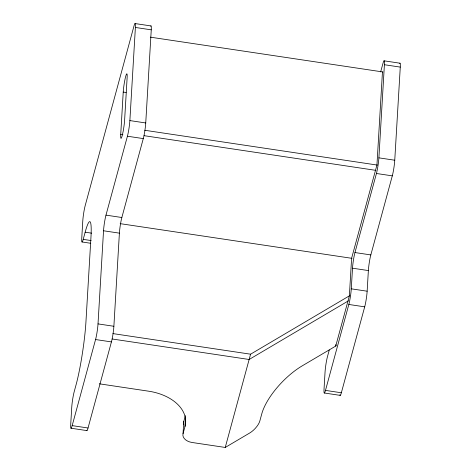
<?xml version="1.0" encoding="UTF-8"?>
<svg xmlns="http://www.w3.org/2000/svg" width="471" height="471" viewBox="0 0 471 471"><rect width="100%" height="100%" fill="white"/><g stroke="black" fill="none" stroke-linecap="round" stroke-linejoin="round"><path stroke-width="0.71" d="M150.714 26.088A11.222 1.148 -81.5 0 1 151.256 29.832L145.739 122.96A11.222 1.148 -81.5 0 1 143.29 138.598L121.848 217.508A11.222 1.148 -81.5 0 0 119.399 233.145L113.882 326.273A11.222 1.148 -81.5 0 1 111.433 341.911L88.042 427.992L72.175 425.619L95.566 339.538A11.222 1.148 -81.5 0 0 98.015 323.895L103.532 230.772A11.222 1.148 -81.5 0 1 105.981 215.135L127.423 136.225A11.222 1.148 -81.5 0 0 129.872 120.582L135.389 27.459A11.222 1.148 -81.5 0 0 133.941 26.17L85.216 205.509A11.222 1.148 -81.5 0 0 82.766 221.146L81.766 238.079A11.222 1.148 -81.5 0 0 83.208 239.374L91.144 240.557M120.723 134.406L123.231 92.075A11.222 1.148 -81.5 0 1 125.68 76.437A11.222 1.148 -81.5 0 1 127.129 77.727L124.621 120.058A11.222 1.148 -81.5 0 1 122.172 135.701A11.222 1.148 -81.5 0 1 120.723 134.406L122.884 134.73M336.247 345.761L302.205 365.861A44.875 17.521 -46.2 0 0 261.735 413.985L259.827 421.003A11.222 4.38 -46.2 0 1 249.718 432.996L225.244 447.45L192.133 442.493A11.222 7.342 3.4 0 1 183.042 433.667L183.767 421.498L185.362 415.634M183.042 433.667L184.997 426.496L185.503 417.907M335.823 344.589L335.735 346.061L349.376 295.847L351.602 258.279L376.941 165.021L382.458 71.898M399.732 63.349A11.222 1.148 -81.5 0 1 400.273 67.1L394.757 160.222A11.222 1.148 -81.5 0 1 392.302 175.86L370.824 254.923A11.222 1.148 -81.5 0 0 368.369 270.566L367.15 291.202A11.222 1.148 -81.5 0 1 364.701 306.839L341.351 392.767L325.485 390.394L348.834 304.466A11.222 1.148 -81.5 0 0 351.284 288.829L352.508 268.193A11.222 1.148 -81.5 0 1 354.957 252.55L376.441 173.487A11.222 1.148 -81.5 0 0 378.89 157.85L384.407 64.721A11.222 1.148 -81.5 0 0 382.958 63.432L380.645 71.939M83.208 239.374L85.157 232.197L91.651 233.169M225.244 447.45L250.578 354.192L349.865 295.558M329.264 350.012L327.492 356.529A11.222 1.148 -81.5 0 0 325.043 372.172L324.036 389.105A11.222 1.148 -81.5 0 0 325.485 390.394M348.428 300.845L249.141 359.485L112.186 338.99M135.024 23.55L151.038 25.946M384.042 60.812L400.056 63.214M135.389 27.459L151.256 29.832M384.407 64.721L400.273 67.1M150.302 37.156L382.911 71.963M123.231 92.075L126.116 92.51M129.872 120.582L145.739 122.96M378.89 157.85L394.757 160.222M144.785 130.279L377.395 165.091M144.079 135.677L375.958 170.378M127.423 136.225L143.29 138.598M376.441 173.487L392.302 175.86M105.981 215.135L121.848 217.508M354.957 252.55L370.824 254.923M120.176 223.648L352.061 258.349M103.532 230.772L119.399 233.145M352.508 268.193L368.369 270.566M81.978 241.964L90.779 243.283M351.284 288.829L367.15 291.202M348.834 304.466L364.701 306.839M98.015 323.895L113.882 326.273M112.905 333.592L250.578 354.192M95.566 339.538L111.433 341.911M324.254 392.991L340.268 395.387M99.275 383.806L148.642 391.195A44.875 29.379 3.4 0 1 184.997 426.496M70.944 428.216L86.958 430.612M341.351 392.767A11.222 1.148 -81.5 0 1 339.915 394.751M183.861 424.371A11.222 7.342 3.4 0 1 183.767 421.498M85.157 232.197A44.875 4.598 -81.5 0 1 90.95 237.366L85.934 322.023A44.875 4.598 -81.5 0 1 76.131 384.583L74.183 391.754A11.222 1.148 -81.5 0 0 71.733 407.397L70.727 424.33A11.222 1.148 -81.5 0 0 72.175 425.619M88.042 427.992A11.222 1.148 -81.5 0 1 86.693 430.376"/></g></svg>
